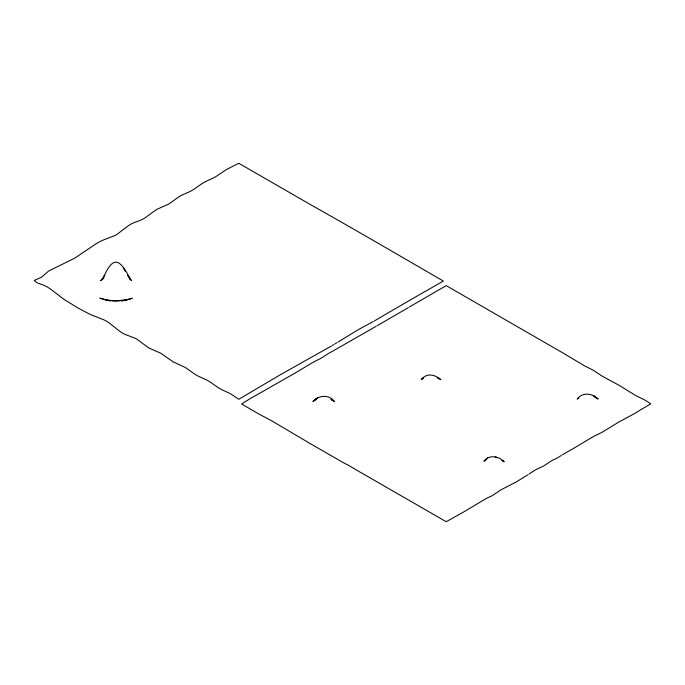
<?xml version="1.0" encoding="UTF-8"?>
<svg xmlns="http://www.w3.org/2000/svg" width="685" height="685" viewBox="0 0 685 685"><rect width="100%" height="100%" fill="white"/><g stroke="black" fill="none" stroke-linecap="round" stroke-linejoin="round"><path stroke-width="1.03" d="M423.441 377.709L422.277 378.711C427.312 372.4 435.694 375.106 440.909 379.627L437.278 378.009M332.867 400.263L331.96 399.826L334.545 401.478L333.124 400.348L333.646 400.785C328.971 394.44 318.927 395.399 313.884 400.691L314.792 399.946L312.874 401.47L316.53 399.329M314.894 399.826L317.729 397.788M423.193 377.923L421.164 379.439L423.399 378.42M501.874 460.38L504.066 461.836C499.1 456.013 488.747 454.395 483.893 461.245L486.418 459.635M486.812 458.659L487.823 457.905M562.299 454.797L568.413 451.355A40.92 23.624 -60 0 0 569.946 450.55L592.456 437.133A40.509 23.384 -60 0 1 593.989 436.268L601.147 432.749A65.546 37.838 -60 0 0 602.68 431.918L619.052 421.892L633.351 414.194A80.316 46.366 -60 0 0 638.994 410.786L650.75 403.876A57.574 33.24 60 0 0 642.564 398.884L638.994 397.18A69.425 40.081 60 0 1 633.848 394.397L619.574 385.595L602.68 376.416A56.221 32.46 60 0 1 601.147 375.491L593.989 370.739A43.352 25.028 60 0 0 592.456 369.823L585.812 366.518A37.11 21.423 60 0 1 584.271 365.687L564.842 354.094A49.371 28.505 60 0 0 560.75 351.713L549.498 345.18A40.732 23.521 60 0 0 547.966 344.341L446.209 285.619L409.356 307M529.017 474.02L535.182 470.056A34.635 20.002 -60 0 1 536.723 469.259L543.873 465.877L551.528 460.774A28.556 16.491 -60 0 1 553.052 459.986L556.134 458.582A30.962 17.87 -60 0 0 557.693 457.777L561.289 455.499M527.998 474.722L516.242 481.966L500.923 489.852A39.045 22.545 -60 0 0 498.868 491.196L492.241 495.675A28.068 16.209 -60 0 1 490.725 496.437L487.643 497.798A31.27 18.05 -60 0 0 486.093 498.569L467.17 509.88A36.862 21.286 -60 0 1 465.637 510.856L446.209 521.722L361.32 472.796A82.688 47.736 60 0 0 359.788 471.982L349.05 465.637A50.656 29.249 60 0 0 347.509 464.815L344.444 463.265A43.241 24.96 60 0 1 342.911 462.426L311.743 444.496A60.323 34.824 60 0 1 310.211 443.649L309.183 443.041A95.087 54.903 60 0 1 307.111 441.756L271.337 420.607L259.05 414.108A59.038 34.087 60 0 1 257.517 413.209L241.659 403.996L248.818 399.423A60.588 34.978 -60 0 1 250.864 398.25L294.841 373.214M315.802 399.047L316.718 398.447M408.354 307.616L377.17 325.709M337.996 342.08L357.938 329.862L373.282 321.539M336.977 342.705L334.922 343.93M333.903 344.538L332.371 345.437M331.352 346.036L280.302 374.772L238.791 399.286L231.633 394.466A43.797 25.285 60 0 0 229.586 393.31L222.428 389.953A47.77 27.58 60 0 1 217.83 387.385L210.663 382.393A44.028 25.422 60 0 0 205.56 379.464L198.393 376.236A41.383 23.898 60 0 1 193.795 373.462L186.123 368.033A34.207 19.745 60 0 0 184.59 367.134L173.339 361.954L160.555 353.117L148.799 347.971L137.034 339.298A27.006 15.592 60 0 0 135.502 338.416L124.756 334.271A30.431 17.57 60 0 1 119.644 331.232L108.898 322.721A38.968 22.494 60 0 0 103.803 319.792L92.543 315.383A102.784 59.347 60 0 1 89.418 314.03L77.747 307.856L64.998 299.996A101.183 58.413 60 0 1 61.873 297.769L51.127 289.507A44.148 25.491 60 0 0 46.006 286.304L44.482 285.568A31.476 18.178 60 0 0 42.444 284.746L37.307 282.905L34.25 280.456L41.417 277.305L48.584 271.08L74.708 258.168L94.573 244.802A58.379 33.711 -60 0 1 104.317 239.63L115.046 235.494A32.58 18.812 -60 0 0 117.084 234.296L127.821 226.093A32.298 18.649 -60 0 1 132.941 223.122L140.605 220.193A33.3 19.223 -60 0 0 145.22 217.719L155.957 209.918A31.364 18.11 -60 0 1 157.49 209.062L168.227 204.293A33.368 19.266 -60 0 0 169.76 203.376L177.432 197.845A39.524 22.819 -60 0 1 182.03 195.054L189.197 191.903A41.99 24.249 -60 0 0 194.3 189.034L201.467 183.982A45.09 26.03 -60 0 1 206.579 181.088L213.737 177.775A44.405 25.636 -60 0 0 216.289 176.319L226.521 169.495L238.791 163.278L311.41 205.149C355.669 229.989 399.423 255.651 443.341 281.038C420.248 294.216 397.197 307.471 374.301 321M103.88 278.101L100.712 280.722L104.736 275.276L103.726 276.988C113.95 253.227 120.997 261.105 130.415 279.377L127.401 274.865L131.426 280.456L129.319 278.572M376.151 326.291L331.668 351.722A59.938 34.601 -60 0 0 327.053 354.368L323.962 356.397A61.427 35.466 -60 0 1 318.902 359.342L315.828 360.875A77.259 44.611 -60 0 0 310.673 363.726L295.355 372.94M578.902 398.028L577.181 399.098C581.985 392.214 591.763 392.95 597.243 398.499L596.327 397.788L598.159 399.047L596.224 397.839M128.335 299.602L132.325 298.24L124.336 300.27L126.357 299.842L116.065 300.809L111.955 300.664L120.183 300.681L114.001 300.775L105.781 299.799L107.802 300.227L99.813 298.146L106.843 300.287M125.295 300.33L127.324 299.842M124.302 300.561L121.254 301.015M110.884 300.989L107.836 300.518M495.281 457.049L496.3 457.195M595.085 397.48L597.14 398.413M331.831 399.757L330.923 399.389L332.353 399.997L331.446 399.586M503.03 460.971L503.929 461.587M123.394 268.032L125.415 271.457M594.392 396.401L593.484 395.802L595.411 397.069L594.392 396.401"/></g></svg>
